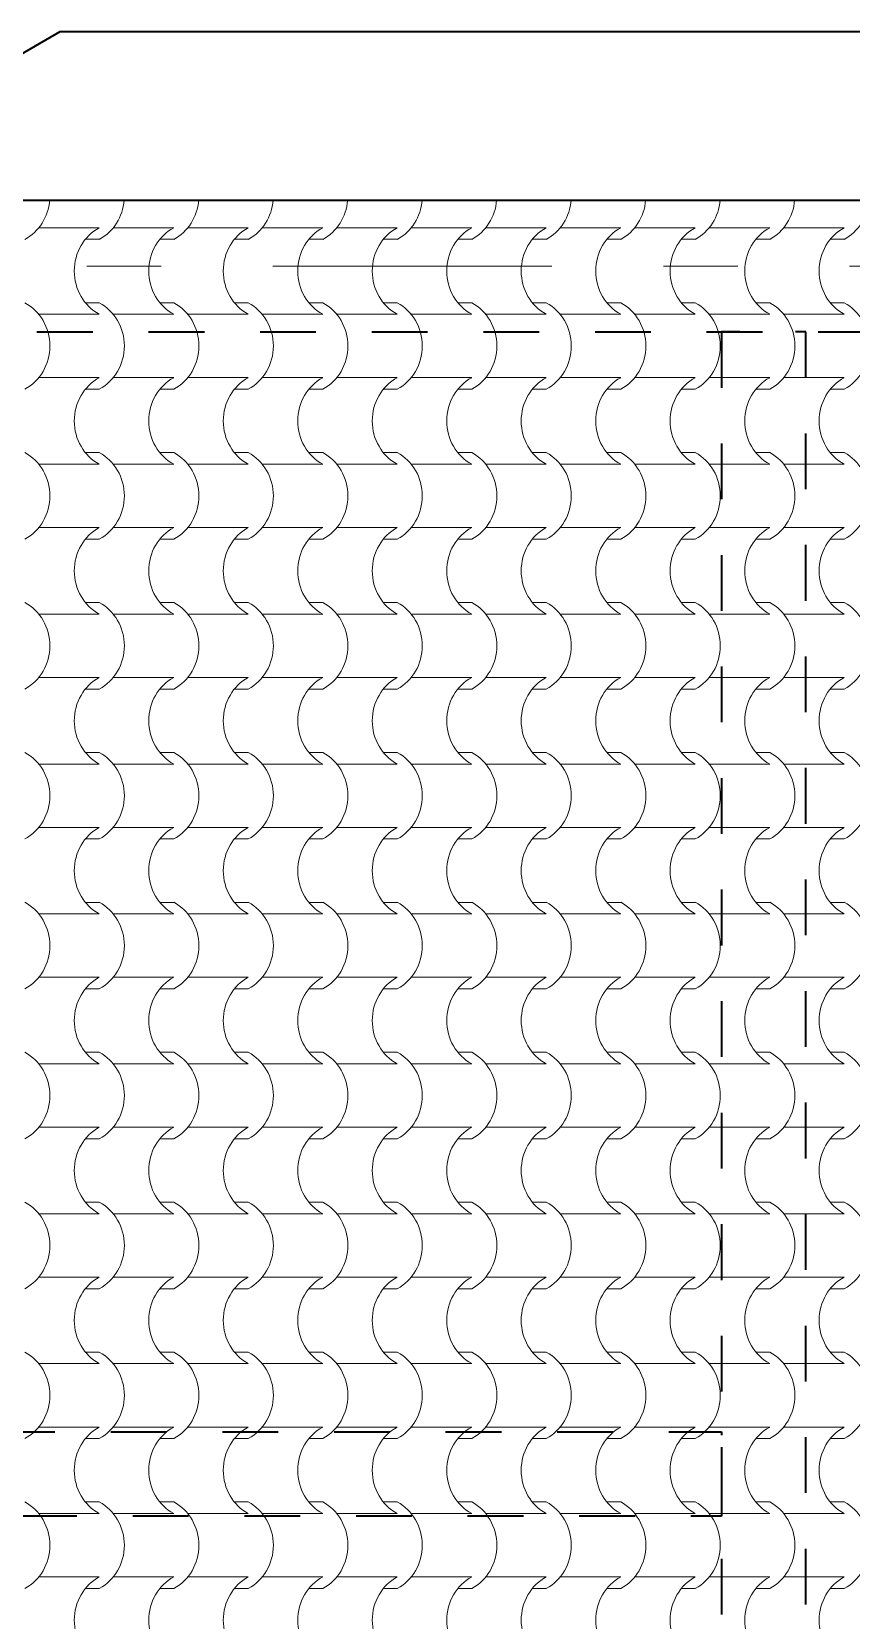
# Model space of a CAD drawing. Header units: millimetres. Extents: x -22688 to 165477, y -34508 to 218425.
# Drawn here: x 61537 to 63091, y 97226 to 100240 of the extents above; entities that cross this region are included whole.
import ezdxf

# ---------------------------------------------------------------- set-up
doc = ezdxf.new("R2010")
doc.units = ezdxf.units.MM
doc.header["$MEASUREMENT"] = 0
doc.set_wipeout_variables(frame=1)
for name, pattern in [('- Двойно прекъснати линии', [1093.611073, 529.166651, -211.666656, 141.111112, -211.666656]), ('- Прекъснати линия', [211.666667, 105.833333, -105.833333]), ('Wipeout_Contour', [1000, 0, -1000])]:
    doc.linetypes.add(name, pattern=pattern)
for name, color, linetype, lineweight in [('1', 8, 'Continuous', 13), ('102', 254, 'Continuous', 15), ('41', 7, 'Continuous', 35), ('GROMOBRAN', 5, 'Continuous', 35)]:
    doc.layers.add(name, color=color, linetype=linetype, lineweight=lineweight)
doc.layers.add('65', color=7, linetype='Continuous', lineweight=20, true_color=0x4e4e4e)

# ---------------------------------------------------------------- blocks, each defined once
blk = doc.blocks.new('*X786')
at = {"layer": '102', "color": 254, "linetype": 'Continuous', "lineweight": 15}
for p, q in [((217.908, 233.452), (219.054, 233.452)), ((219.054, 233.452), (220.2, 233.452)), ((220.734, 233.452), (221.879, 233.452)), ((221.879, 233.452), (223.025, 233.452)), ((223.559, 233.452), (224.705, 233.452)), ((224.705, 233.452), (225.851, 233.452)), ((226.384, 233.452), (227.53, 233.452)), ((227.53, 233.452), (228.676, 233.452)), ((229.21, 233.452), (230.356, 233.452)), ((230.356, 233.452), (231.501, 233.452)), ((232.035, 233.452), (233.181, 233.452)), ((233.181, 233.452), (234.327, 233.452)), ((234.86, 233.452), (236.006, 233.452)), ((236.006, 233.452), (237.152, 233.452)), ((237.686, 233.452), (238.832, 233.452)), ((238.832, 233.452), (239.978, 233.452)), ((240.511, 233.452), (241.657, 233.452)), ((241.657, 233.452), (242.803, 233.452)), ((243.337, 233.452), (244.483, 233.452)), ((244.483, 233.452), (245.628, 233.452)), ((246.162, 233.452), (247.308, 233.452)), ((247.308, 233.452), (248.454, 233.452)), ((219.673, 233.012), (220.2, 233.012)), ((222.498, 233.012), (223.025, 233.012)), ((225.324, 233.012), (225.851, 233.012)), ((228.149, 233.012), (228.676, 233.012)), ((230.975, 233.012), (231.501, 233.012)), ((233.8, 233.012), (234.327, 233.012)), ((236.625, 233.012), (237.152, 233.012)), ((239.451, 233.012), (239.978, 233.012)), ((242.276, 233.012), (242.803, 233.012)), ((245.102, 233.012), (245.628, 233.012)), ((247.927, 233.012), (248.454, 233.012)), ((219.673, 230.607), (220.2, 230.607)), ((222.498, 230.607), (223.025, 230.607)), ((225.324, 230.607), (225.851, 230.607)), ((228.149, 230.607), (228.676, 230.607)), ((230.975, 230.607), (231.501, 230.607)), ((233.8, 230.607), (234.327, 230.607)), ((236.625, 230.607), (237.152, 230.607)), ((239.451, 230.607), (239.978, 230.607)), ((242.276, 230.607), (242.803, 230.607)), ((245.102, 230.607), (245.628, 230.607)), ((247.927, 230.607), (248.454, 230.607)), ((217.908, 230.167), (219.054, 230.167)), ((219.054, 230.167), (220.2, 230.167)), ((220.734, 230.167), (221.879, 230.167)), ((221.879, 230.167), (223.025, 230.167)), ((223.559, 230.167), (224.705, 230.167)), ((224.705, 230.167), (225.851, 230.167)), ((226.384, 230.167), (227.53, 230.167)), ((227.53, 230.167), (228.676, 230.167)), ((229.21, 230.167), (230.356, 230.167)), ((230.356, 230.167), (231.501, 230.167)), ((232.035, 230.167), (233.181, 230.167)), ((233.181, 230.167), (234.327, 230.167)), ((234.86, 230.167), (236.006, 230.167)), ((236.006, 230.167), (237.152, 230.167)), ((237.686, 230.167), (238.832, 230.167)), ((238.832, 230.167), (239.978, 230.167)), ((240.511, 230.167), (241.657, 230.167)), ((241.657, 230.167), (242.803, 230.167)), ((243.337, 230.167), (244.483, 230.167)), ((244.483, 230.167), (245.628, 230.167)), ((246.162, 230.167), (247.308, 230.167)), ((247.308, 230.167), (248.454, 230.167)), ((217.908, 227.762), (219.054, 227.762)), ((219.054, 227.762), (220.2, 227.762)), ((219.673, 227.322), (220.2, 227.322)), ((220.734, 227.762), (221.879, 227.762)), ((221.879, 227.762), (223.025, 227.762)), ((222.498, 227.322), (223.025, 227.322)), ((223.559, 227.762), (224.705, 227.762)), ((224.705, 227.762), (225.851, 227.762)), ((225.324, 227.322), (225.851, 227.322)), ((226.384, 227.762), (227.53, 227.762)), ((227.53, 227.762), (228.676, 227.762)), ((228.149, 227.322), (228.676, 227.322)), ((229.21, 227.762), (230.356, 227.762)), ((230.356, 227.762), (231.501, 227.762)), ((230.975, 227.322), (231.501, 227.322)), ((232.035, 227.762), (233.181, 227.762)), ((233.181, 227.762), (234.327, 227.762)), ((233.8, 227.322), (234.327, 227.322)), ((234.86, 227.762), (236.006, 227.762)), ((236.006, 227.762), (237.152, 227.762)), ((236.625, 227.322), (237.152, 227.322)), ((237.686, 227.762), (238.832, 227.762)), ((238.832, 227.762), (239.978, 227.762)), ((239.451, 227.322), (239.978, 227.322)), ((240.511, 227.762), (241.657, 227.762)), ((241.657, 227.762), (242.803, 227.762)), ((242.276, 227.322), (242.803, 227.322)), ((243.337, 227.762), (244.483, 227.762)), ((244.483, 227.762), (245.628, 227.762)), ((245.102, 227.322), (245.628, 227.322)), ((246.162, 227.762), (247.308, 227.762)), ((247.308, 227.762), (248.454, 227.762)), ((247.927, 227.322), (248.454, 227.322)), ((219.673, 224.917), (220.2, 224.917)), ((222.498, 224.917), (223.025, 224.917)), ((225.324, 224.917), (225.851, 224.917)), ((228.149, 224.917), (228.676, 224.917)), ((230.975, 224.917), (231.501, 224.917)), ((233.8, 224.917), (234.327, 224.917)), ((236.625, 224.917), (237.152, 224.917)), ((239.451, 224.917), (239.978, 224.917)), ((242.276, 224.917), (242.803, 224.917)), ((245.102, 224.917), (245.628, 224.917)), ((247.927, 224.917), (248.454, 224.917)), ((217.908, 224.477), (219.054, 224.477)), ((219.054, 224.477), (220.2, 224.477)), ((220.734, 224.477), (221.879, 224.477)), ((221.879, 224.477), (223.025, 224.477)), ((223.559, 224.477), (224.705, 224.477)), ((224.705, 224.477), (225.851, 224.477)), ((226.384, 224.477), (227.53, 224.477)), ((227.53, 224.477), (228.676, 224.477)), ((229.21, 224.477), (230.356, 224.477)), ((230.356, 224.477), (231.501, 224.477)), ((232.035, 224.477), (233.181, 224.477)), ((233.181, 224.477), (234.327, 224.477)), ((234.86, 224.477), (236.006, 224.477)), ((236.006, 224.477), (237.152, 224.477)), ((237.686, 224.477), (238.832, 224.477)), ((238.832, 224.477), (239.978, 224.477)), ((240.511, 224.477), (241.657, 224.477)), ((241.657, 224.477), (242.803, 224.477)), ((243.337, 224.477), (244.483, 224.477)), ((244.483, 224.477), (245.628, 224.477)), ((246.162, 224.477), (247.308, 224.477)), ((247.308, 224.477), (248.454, 224.477)), ((217.908, 222.072), (219.054, 222.072)), ((219.054, 222.072), (220.2, 222.072)), ((220.734, 222.072), (221.879, 222.072)), ((221.879, 222.072), (223.025, 222.072)), ((223.559, 222.072), (224.705, 222.072)), ((224.705, 222.072), (225.851, 222.072)), ((226.384, 222.072), (227.53, 222.072)), ((227.53, 222.072), (228.676, 222.072)), ((229.21, 222.072), (230.356, 222.072)), ((230.356, 222.072), (231.501, 222.072)), ((232.035, 222.072), (233.181, 222.072)), ((233.181, 222.072), (234.327, 222.072)), ((234.86, 222.072), (236.006, 222.072)), ((236.006, 222.072), (237.152, 222.072)), ((237.686, 222.072), (238.832, 222.072)), ((238.832, 222.072), (239.978, 222.072)), ((240.511, 222.072), (241.657, 222.072)), ((241.657, 222.072), (242.803, 222.072)), ((243.337, 222.072), (244.483, 222.072)), ((244.483, 222.072), (245.628, 222.072)), ((246.162, 222.072), (247.308, 222.072)), ((247.308, 222.072), (248.454, 222.072)), ((219.673, 221.632), (220.2, 221.632)), ((222.498, 221.632), (223.025, 221.632)), ((225.324, 221.632), (225.851, 221.632)), ((228.149, 221.632), (228.676, 221.632)), ((230.975, 221.632), (231.501, 221.632)), ((233.8, 221.632), (234.327, 221.632)), ((236.625, 221.632), (237.152, 221.632)), ((239.451, 221.632), (239.978, 221.632)), ((242.276, 221.632), (242.803, 221.632)), ((245.102, 221.632), (245.628, 221.632)), ((247.927, 221.632), (248.454, 221.632)), ((219.673, 219.228), (220.2, 219.228)), ((222.498, 219.228), (223.025, 219.228)), ((225.324, 219.228), (225.851, 219.228)), ((228.149, 219.228), (228.676, 219.228)), ((230.975, 219.228), (231.501, 219.228)), ((233.8, 219.228), (234.327, 219.228)), ((236.625, 219.228), (237.152, 219.228)), ((239.451, 219.228), (239.978, 219.228)), ((242.276, 219.228), (242.803, 219.228)), ((245.102, 219.228), (245.628, 219.228)), ((247.927, 219.228), (248.454, 219.228)), ((217.908, 218.788), (219.054, 218.788)), ((219.054, 218.788), (220.2, 218.788)), ((220.734, 218.788), (221.879, 218.788)), ((221.879, 218.788), (223.025, 218.788)), ((223.559, 218.788), (224.705, 218.788)), ((224.705, 218.788), (225.851, 218.788)), ((226.384, 218.788), (227.53, 218.788)), ((227.53, 218.788), (228.676, 218.788)), ((229.21, 218.788), (230.356, 218.788)), ((230.356, 218.788), (231.501, 218.788)), ((232.035, 218.788), (233.181, 218.788)), ((233.181, 218.788), (234.327, 218.788)), ((234.86, 218.788), (236.006, 218.788)), ((236.006, 218.788), (237.152, 218.788)), ((237.686, 218.788), (238.832, 218.788)), ((238.832, 218.788), (239.978, 218.788)), ((240.511, 218.788), (241.657, 218.788)), ((241.657, 218.788), (242.803, 218.788)), ((243.337, 218.788), (244.483, 218.788)), ((244.483, 218.788), (245.628, 218.788)), ((246.162, 218.788), (247.308, 218.788)), ((247.308, 218.788), (248.454, 218.788)), ((217.908, 216.383), (219.054, 216.383)), ((219.054, 216.383), (220.2, 216.383)), ((219.673, 215.943), (220.2, 215.943)), ((220.734, 216.383), (221.879, 216.383)), ((221.879, 216.383), (223.025, 216.383)), ((222.498, 215.943), (223.025, 215.943)), ((223.559, 216.383), (224.705, 216.383)), ((224.705, 216.383), (225.851, 216.383)), ((225.324, 215.943), (225.851, 215.943)), ((226.384, 216.383), (227.53, 216.383)), ((227.53, 216.383), (228.676, 216.383)), ((228.149, 215.943), (228.676, 215.943)), ((229.21, 216.383), (230.356, 216.383)), ((230.356, 216.383), (231.501, 216.383)), ((230.975, 215.943), (231.501, 215.943)), ((232.035, 216.383), (233.181, 216.383)), ((233.181, 216.383), (234.327, 216.383)), ((233.8, 215.943), (234.327, 215.943)), ((234.86, 216.383), (236.006, 216.383)), ((236.006, 216.383), (237.152, 216.383)), ((236.625, 215.943), (237.152, 215.943)), ((237.686, 216.383), (238.832, 216.383)), ((238.832, 216.383), (239.978, 216.383)), ((239.451, 215.943), (239.978, 215.943)), ((240.511, 216.383), (241.657, 216.383)), ((241.657, 216.383), (242.803, 216.383)), ((242.276, 215.943), (242.803, 215.943)), ((243.337, 216.383), (244.483, 216.383)), ((244.483, 216.383), (245.628, 216.383)), ((245.102, 215.943), (245.628, 215.943)), ((246.162, 216.383), (247.308, 216.383)), ((247.308, 216.383), (248.454, 216.383)), ((247.927, 215.943), (248.454, 215.943)), ((219.673, 213.538), (220.2, 213.538)), ((222.498, 213.538), (223.025, 213.538)), ((225.324, 213.538), (225.851, 213.538)), ((228.149, 213.538), (228.676, 213.538)), ((230.975, 213.538), (231.501, 213.538)), ((233.8, 213.538), (234.327, 213.538)), ((236.625, 213.538), (237.152, 213.538)), ((239.451, 213.538), (239.978, 213.538)), ((242.276, 213.538), (242.803, 213.538)), ((245.102, 213.538), (245.628, 213.538)), ((247.927, 213.538), (248.454, 213.538)), ((217.908, 213.098), (219.054, 213.098)), ((219.054, 213.098), (220.2, 213.098)), ((220.734, 213.098), (221.879, 213.098)), ((221.879, 213.098), (223.025, 213.098)), ((223.559, 213.098), (224.705, 213.098)), ((224.705, 213.098), (225.851, 213.098)), ((226.384, 213.098), (227.53, 213.098)), ((227.53, 213.098), (228.676, 213.098)), ((229.21, 213.098), (230.356, 213.098)), ((230.356, 213.098), (231.501, 213.098)), ((232.035, 213.098), (233.181, 213.098)), ((233.181, 213.098), (234.327, 213.098)), ((234.86, 213.098), (236.006, 213.098)), ((236.006, 213.098), (237.152, 213.098)), ((237.686, 213.098), (238.832, 213.098)), ((238.832, 213.098), (239.978, 213.098)), ((240.511, 213.098), (241.657, 213.098)), ((241.657, 213.098), (242.803, 213.098)), ((243.337, 213.098), (244.483, 213.098)), ((244.483, 213.098), (245.628, 213.098)), ((246.162, 213.098), (247.308, 213.098)), ((247.308, 213.098), (248.454, 213.098)), ((217.908, 210.693), (219.054, 210.693)), ((219.054, 210.693), (220.2, 210.693)), ((220.734, 210.693), (221.879, 210.693)), ((221.879, 210.693), (223.025, 210.693)), ((223.559, 210.693), (224.705, 210.693)), ((224.705, 210.693), (225.851, 210.693)), ((226.384, 210.693), (227.53, 210.693)), ((227.53, 210.693), (228.676, 210.693)), ((229.21, 210.693), (230.356, 210.693)), ((230.356, 210.693), (231.501, 210.693)), ((232.035, 210.693), (233.181, 210.693)), ((233.181, 210.693), (234.327, 210.693)), ((234.86, 210.693), (236.006, 210.693)), ((236.006, 210.693), (237.152, 210.693)), ((237.686, 210.693), (238.832, 210.693)), ((238.832, 210.693), (239.978, 210.693)), ((240.511, 210.693), (241.657, 210.693)), ((241.657, 210.693), (242.803, 210.693)), ((243.337, 210.693), (244.483, 210.693)), ((244.483, 210.693), (245.628, 210.693)), ((246.162, 210.693), (247.308, 210.693)), ((247.308, 210.693), (248.454, 210.693)), ((219.673, 210.253), (220.2, 210.253)), ((222.498, 210.253), (223.025, 210.253)), ((225.324, 210.253), (225.851, 210.253)), ((228.149, 210.253), (228.676, 210.253)), ((230.975, 210.253), (231.501, 210.253)), ((233.8, 210.253), (234.327, 210.253)), ((236.625, 210.253), (237.152, 210.253)), ((239.451, 210.253), (239.978, 210.253)), ((242.276, 210.253), (242.803, 210.253)), ((245.102, 210.253), (245.628, 210.253)), ((247.927, 210.253), (248.454, 210.253)), ((217.908, 207.408), (219.054, 207.408)), ((219.054, 207.408), (220.2, 207.408)), ((219.673, 207.848), (220.2, 207.848)), ((220.734, 207.408), (221.879, 207.408)), ((221.879, 207.408), (223.025, 207.408)), ((222.498, 207.848), (223.025, 207.848)), ((223.559, 207.408), (224.705, 207.408)), ((224.705, 207.408), (225.851, 207.408)), ((225.324, 207.848), (225.851, 207.848)), ((226.384, 207.408), (227.53, 207.408)), ((227.53, 207.408), (228.676, 207.408)), ((228.149, 207.848), (228.676, 207.848)), ((229.21, 207.408), (230.356, 207.408)), ((230.356, 207.408), (231.501, 207.408)), ((230.975, 207.848), (231.501, 207.848)), ((232.035, 207.408), (233.181, 207.408)), ((233.181, 207.408), (234.327, 207.408)), ((233.8, 207.848), (234.327, 207.848)), ((234.86, 207.408), (236.006, 207.408)), ((236.006, 207.408), (237.152, 207.408)), ((236.625, 207.848), (237.152, 207.848)), ((237.686, 207.408), (238.832, 207.408)), ((238.832, 207.408), (239.978, 207.408)), ((239.451, 207.848), (239.978, 207.848)), ((240.511, 207.408), (241.657, 207.408)), ((241.657, 207.408), (242.803, 207.408)), ((242.276, 207.848), (242.803, 207.848)), ((243.337, 207.408), (244.483, 207.408)), ((244.483, 207.408), (245.628, 207.408)), ((245.102, 207.848), (245.628, 207.848)), ((246.162, 207.408), (247.308, 207.408)), ((247.308, 207.408), (248.454, 207.408)), ((247.927, 207.848), (248.454, 207.848)), ((217.908, 205.004), (219.054, 205.004)), ((219.054, 205.004), (220.2, 205.004)), ((220.734, 205.004), (221.879, 205.004)), ((221.879, 205.004), (223.025, 205.004)), ((223.559, 205.004), (224.705, 205.004)), ((224.705, 205.004), (225.851, 205.004)), ((226.384, 205.004), (227.53, 205.004)), ((227.53, 205.004), (228.676, 205.004)), ((229.21, 205.004), (230.356, 205.004)), ((230.356, 205.004), (231.501, 205.004)), ((232.035, 205.004), (233.181, 205.004)), ((233.181, 205.004), (234.327, 205.004)), ((234.86, 205.004), (236.006, 205.004)), ((236.006, 205.004), (237.152, 205.004)), ((237.686, 205.004), (238.832, 205.004)), ((238.832, 205.004), (239.978, 205.004)), ((240.511, 205.004), (241.657, 205.004)), ((241.657, 205.004), (242.803, 205.004)), ((243.337, 205.004), (244.483, 205.004)), ((244.483, 205.004), (245.628, 205.004)), ((246.162, 205.004), (247.308, 205.004)), ((247.308, 205.004), (248.454, 205.004)), ((219.673, 204.564), (220.2, 204.564)), ((222.498, 204.564), (223.025, 204.564)), ((225.324, 204.564), (225.851, 204.564)), ((228.149, 204.564), (228.676, 204.564)), ((230.975, 204.564), (231.501, 204.564)), ((233.8, 204.564), (234.327, 204.564)), ((236.625, 204.564), (237.152, 204.564)), ((239.451, 204.564), (239.978, 204.564)), ((242.276, 204.564), (242.803, 204.564)), ((245.102, 204.564), (245.628, 204.564)), ((247.927, 204.564), (248.454, 204.564)), ((219.673, 202.159), (220.2, 202.159)), ((222.498, 202.159), (223.025, 202.159)), ((225.324, 202.159), (225.851, 202.159)), ((228.149, 202.159), (228.676, 202.159)), ((230.975, 202.159), (231.501, 202.159)), ((233.8, 202.159), (234.327, 202.159)), ((236.625, 202.159), (237.152, 202.159)), ((239.451, 202.159), (239.978, 202.159)), ((242.276, 202.159), (242.803, 202.159)), ((245.102, 202.159), (245.628, 202.159)), ((247.927, 202.159), (248.454, 202.159)), ((217.908, 201.719), (219.054, 201.719)), ((219.054, 201.719), (220.2, 201.719)), ((220.734, 201.719), (221.879, 201.719)), ((221.879, 201.719), (223.025, 201.719)), ((223.559, 201.719), (224.705, 201.719)), ((224.705, 201.719), (225.851, 201.719)), ((226.384, 201.719), (227.53, 201.719)), ((227.53, 201.719), (228.676, 201.719)), ((229.21, 201.719), (230.356, 201.719)), ((230.356, 201.719), (231.501, 201.719)), ((232.035, 201.719), (233.181, 201.719)), ((233.181, 201.719), (234.327, 201.719)), ((234.86, 201.719), (236.006, 201.719)), ((236.006, 201.719), (237.152, 201.719)), ((237.686, 201.719), (238.832, 201.719)), ((238.832, 201.719), (239.978, 201.719)), ((240.511, 201.719), (241.657, 201.719)), ((241.657, 201.719), (242.803, 201.719)), ((243.337, 201.719), (244.483, 201.719)), ((244.483, 201.719), (245.628, 201.719)), ((246.162, 201.719), (247.308, 201.719)), ((247.308, 201.719), (248.454, 201.719)), ((217.908, 199.314), (219.054, 199.314)), ((219.054, 199.314), (220.2, 199.314)), ((220.734, 199.314), (221.879, 199.314)), ((221.879, 199.314), (223.025, 199.314)), ((223.559, 199.314), (224.705, 199.314)), ((224.705, 199.314), (225.851, 199.314)), ((226.384, 199.314), (227.53, 199.314)), ((227.53, 199.314), (228.676, 199.314)), ((229.21, 199.314), (230.356, 199.314)), ((230.356, 199.314), (231.501, 199.314)), ((232.035, 199.314), (233.181, 199.314)), ((233.181, 199.314), (234.327, 199.314)), ((234.86, 199.314), (236.006, 199.314)), ((236.006, 199.314), (237.152, 199.314)), ((237.686, 199.314), (238.832, 199.314)), ((238.832, 199.314), (239.978, 199.314)), ((240.511, 199.314), (241.657, 199.314)), ((241.657, 199.314), (242.803, 199.314)), ((243.337, 199.314), (244.483, 199.314)), ((244.483, 199.314), (245.628, 199.314)), ((246.162, 199.314), (247.308, 199.314)), ((247.308, 199.314), (248.454, 199.314)), ((219.673, 198.874), (220.2, 198.874)), ((222.498, 198.874), (223.025, 198.874)), ((225.324, 198.874), (225.851, 198.874)), ((228.149, 198.874), (228.676, 198.874)), ((230.975, 198.874), (231.501, 198.874)), ((233.8, 198.874), (234.327, 198.874)), ((236.625, 198.874), (237.152, 198.874)), ((239.451, 198.874), (239.978, 198.874)), ((242.276, 198.874), (242.803, 198.874)), ((245.102, 198.874), (245.628, 198.874)), ((247.927, 198.874), (248.454, 198.874)), ((217.908, 196.029), (219.054, 196.029)), ((219.054, 196.029), (220.2, 196.029)), ((219.673, 196.469), (220.2, 196.469)), ((220.734, 196.029), (221.879, 196.029)), ((221.879, 196.029), (223.025, 196.029)), ((222.498, 196.469), (223.025, 196.469)), ((223.559, 196.029), (224.705, 196.029)), ((224.705, 196.029), (225.851, 196.029)), ((225.324, 196.469), (225.851, 196.469)), ((226.384, 196.029), (227.53, 196.029)), ((227.53, 196.029), (228.676, 196.029)), ((228.149, 196.469), (228.676, 196.469)), ((229.21, 196.029), (230.356, 196.029)), ((230.356, 196.029), (231.501, 196.029)), ((230.975, 196.469), (231.501, 196.469)), ((232.035, 196.029), (233.181, 196.029)), ((233.181, 196.029), (234.327, 196.029)), ((233.8, 196.469), (234.327, 196.469)), ((234.86, 196.029), (236.006, 196.029)), ((236.006, 196.029), (237.152, 196.029)), ((236.625, 196.469), (237.152, 196.469)), ((237.686, 196.029), (238.832, 196.029)), ((238.832, 196.029), (239.978, 196.029)), ((239.451, 196.469), (239.978, 196.469)), ((240.511, 196.029), (241.657, 196.029)), ((241.657, 196.029), (242.803, 196.029)), ((242.276, 196.469), (242.803, 196.469)), ((243.337, 196.029), (244.483, 196.029)), ((244.483, 196.029), (245.628, 196.029)), ((245.102, 196.469), (245.628, 196.469)), ((246.162, 196.029), (247.308, 196.029)), ((247.308, 196.029), (248.454, 196.029)), ((247.927, 196.469), (248.454, 196.469)), ((217.908, 193.624), (219.054, 193.624)), ((219.054, 193.624), (220.2, 193.624)), ((220.734, 193.624), (221.879, 193.624)), ((221.879, 193.624), (223.025, 193.624)), ((223.559, 193.624), (224.705, 193.624)), ((224.705, 193.624), (225.851, 193.624)), ((226.384, 193.624), (227.53, 193.624)), ((227.53, 193.624), (228.676, 193.624)), ((229.21, 193.624), (230.356, 193.624)), ((230.356, 193.624), (231.501, 193.624)), ((232.035, 193.624), (233.181, 193.624)), ((233.181, 193.624), (234.327, 193.624)), ((234.86, 193.624), (236.006, 193.624)), ((236.006, 193.624), (237.152, 193.624)), ((237.686, 193.624), (238.832, 193.624)), ((238.832, 193.624), (239.978, 193.624)), ((240.511, 193.624), (241.657, 193.624)), ((241.657, 193.624), (242.803, 193.624)), ((243.337, 193.624), (244.483, 193.624)), ((244.483, 193.624), (245.628, 193.624)), ((246.162, 193.624), (247.308, 193.624)), ((247.308, 193.624), (248.454, 193.624)), ((219.673, 193.184), (220.2, 193.184)), ((222.498, 193.184), (223.025, 193.184)), ((225.324, 193.184), (225.851, 193.184)), ((228.149, 193.184), (228.676, 193.184)), ((230.975, 193.184), (231.501, 193.184)), ((233.8, 193.184), (234.327, 193.184)), ((236.625, 193.184), (237.152, 193.184)), ((239.451, 193.184), (239.978, 193.184)), ((242.276, 193.184), (242.803, 193.184)), ((245.102, 193.184), (245.628, 193.184)), ((247.927, 193.184), (248.454, 193.184)), ((219.673, 190.78), (220.2, 190.78)), ((222.498, 190.78), (223.025, 190.78)), ((225.324, 190.78), (225.851, 190.78)), ((228.149, 190.78), (228.676, 190.78)), ((230.975, 190.78), (231.501, 190.78)), ((233.8, 190.78), (234.327, 190.78)), ((236.625, 190.78), (237.152, 190.78)), ((239.451, 190.78), (239.978, 190.78)), ((242.276, 190.78), (242.803, 190.78)), ((245.102, 190.78), (245.628, 190.78)), ((247.927, 190.78), (248.454, 190.78)), ((217.908, 190.34), (219.054, 190.34)), ((219.054, 190.34), (220.2, 190.34)), ((220.734, 190.34), (221.879, 190.34)), ((221.879, 190.34), (223.025, 190.34)), ((223.559, 190.34), (224.705, 190.34)), ((224.705, 190.34), (225.851, 190.34)), ((226.384, 190.34), (227.53, 190.34)), ((227.53, 190.34), (228.676, 190.34)), ((229.21, 190.34), (230.356, 190.34)), ((230.356, 190.34), (231.501, 190.34)), ((232.035, 190.34), (233.181, 190.34)), ((233.181, 190.34), (234.327, 190.34)), ((234.86, 190.34), (236.006, 190.34)), ((236.006, 190.34), (237.152, 190.34)), ((237.686, 190.34), (238.832, 190.34)), ((238.832, 190.34), (239.978, 190.34)), ((240.511, 190.34), (241.657, 190.34)), ((241.657, 190.34), (242.803, 190.34)), ((243.337, 190.34), (244.483, 190.34)), ((244.483, 190.34), (245.628, 190.34)), ((246.162, 190.34), (247.308, 190.34)), ((247.308, 190.34), (248.454, 190.34)), ((217.908, 187.935), (219.054, 187.935)), ((219.054, 187.935), (220.2, 187.935)), ((219.673, 187.495), (220.2, 187.495)), ((220.734, 187.935), (221.879, 187.935)), ((221.879, 187.935), (223.025, 187.935)), ((222.498, 187.495), (223.025, 187.495)), ((223.559, 187.935), (224.705, 187.935)), ((224.705, 187.935), (225.851, 187.935)), ((225.324, 187.495), (225.851, 187.495)), ((226.384, 187.935), (227.53, 187.935)), ((227.53, 187.935), (228.676, 187.935)), ((228.149, 187.495), (228.676, 187.495)), ((229.21, 187.935), (230.356, 187.935)), ((230.356, 187.935), (231.501, 187.935)), ((230.975, 187.495), (231.501, 187.495)), ((232.035, 187.935), (233.181, 187.935)), ((233.181, 187.935), (234.327, 187.935)), ((233.8, 187.495), (234.327, 187.495)), ((234.86, 187.935), (236.006, 187.935)), ((236.006, 187.935), (237.152, 187.935)), ((236.625, 187.495), (237.152, 187.495)), ((237.686, 187.935), (238.832, 187.935)), ((238.832, 187.935), (239.978, 187.935)), ((239.451, 187.495), (239.978, 187.495)), ((240.511, 187.935), (241.657, 187.935)), ((241.657, 187.935), (242.803, 187.935)), ((242.276, 187.495), (242.803, 187.495)), ((243.337, 187.935), (244.483, 187.935)), ((244.483, 187.935), (245.628, 187.935)), ((245.102, 187.495), (245.628, 187.495)), ((246.162, 187.935), (247.308, 187.935)), ((247.308, 187.935), (248.454, 187.935)), ((247.927, 187.495), (248.454, 187.495)), ((219.673, 185.09), (220.2, 185.09)), ((222.498, 185.09), (223.025, 185.09)), ((225.324, 185.09), (225.851, 185.09)), ((228.149, 185.09), (228.676, 185.09)), ((230.975, 185.09), (231.501, 185.09)), ((233.8, 185.09), (234.327, 185.09)), ((236.625, 185.09), (237.152, 185.09)), ((239.451, 185.09), (239.978, 185.09)), ((242.276, 185.09), (242.803, 185.09)), ((245.102, 185.09), (245.628, 185.09)), ((247.927, 185.09), (248.454, 185.09)), ((217.908, 184.65), (219.054, 184.65)), ((219.054, 184.65), (220.2, 184.65)), ((220.734, 184.65), (221.879, 184.65)), ((221.879, 184.65), (223.025, 184.65)), ((223.559, 184.65), (224.705, 184.65)), ((224.705, 184.65), (225.851, 184.65)), ((226.384, 184.65), (227.53, 184.65)), ((227.53, 184.65), (228.676, 184.65)), ((229.21, 184.65), (230.356, 184.65)), ((230.356, 184.65), (231.501, 184.65)), ((232.035, 184.65), (233.181, 184.65)), ((233.181, 184.65), (234.327, 184.65)), ((234.86, 184.65), (236.006, 184.65)), ((236.006, 184.65), (237.152, 184.65)), ((237.686, 184.65), (238.832, 184.65)), ((238.832, 184.65), (239.978, 184.65)), ((240.511, 184.65), (241.657, 184.65)), ((241.657, 184.65), (242.803, 184.65)), ((243.337, 184.65), (244.483, 184.65)), ((244.483, 184.65), (245.628, 184.65)), ((246.162, 184.65), (247.308, 184.65)), ((247.308, 184.65), (248.454, 184.65)), ((217.908, 182.245), (219.054, 182.245)), ((219.054, 182.245), (220.2, 182.245)), ((220.734, 182.245), (221.879, 182.245)), ((221.879, 182.245), (223.025, 182.245)), ((223.559, 182.245), (224.705, 182.245)), ((224.705, 182.245), (225.851, 182.245)), ((226.384, 182.245), (227.53, 182.245)), ((227.53, 182.245), (228.676, 182.245)), ((229.21, 182.245), (230.356, 182.245)), ((230.356, 182.245), (231.501, 182.245)), ((232.035, 182.245), (233.181, 182.245)), ((233.181, 182.245), (234.327, 182.245)), ((234.86, 182.245), (236.006, 182.245)), ((236.006, 182.245), (237.152, 182.245)), ((237.686, 182.245), (238.832, 182.245)), ((238.832, 182.245), (239.978, 182.245)), ((240.511, 182.245), (241.657, 182.245)), ((241.657, 182.245), (242.803, 182.245)), ((243.337, 182.245), (244.483, 182.245)), ((244.483, 182.245), (245.628, 182.245)), ((246.162, 182.245), (247.308, 182.245)), ((247.308, 182.245), (248.454, 182.245)), ((219.673, 181.805), (220.2, 181.805)), ((222.498, 181.805), (223.025, 181.805)), ((225.324, 181.805), (225.851, 181.805)), ((228.149, 181.805), (228.676, 181.805)), ((230.975, 181.805), (231.501, 181.805)), ((233.8, 181.805), (234.327, 181.805)), ((236.625, 181.805), (237.152, 181.805)), ((239.451, 181.805), (239.978, 181.805)), ((242.276, 181.805), (242.803, 181.805)), ((245.102, 181.805), (245.628, 181.805)), ((247.927, 181.805), (248.454, 181.805))]:
    blk.add_line(p, q, dxfattribs=at)
for centre, major_axis, start_param, end_param in [((216.598, 234.654), (0, 1.839), 3.607672, 4.627319), ((219.423, 234.654), (0, 1.839), 3.607672, 4.627319), ((222.249, 234.654), (0, 1.839), 3.607672, 4.627319), ((225.074, 234.654), (0, 1.839), 3.607672, 4.627319), ((227.9, 234.654), (0, 1.839), 3.607672, 4.627319), ((230.725, 234.654), (0, 1.839), 3.607672, 4.627319), ((233.55, 234.654), (0, 1.839), 3.607672, 4.627319), ((236.376, 234.654), (0, 1.839), 3.607672, 4.627319), ((239.201, 234.654), (0, 1.839), 3.607672, 4.627319), ((242.027, 234.654), (0, 1.839), 3.607672, 4.627319), ((244.852, 234.654), (0, 1.839), 3.607672, 4.627319), ((247.677, 234.654), (0, 1.839), 3.607672, 4.627319), ((220.988, 231.804), (0, 1.849), 0.471039, 1.56782), ((223.814, 231.804), (0, 1.849), 0.471039, 1.56782), ((226.639, 231.804), (0, 1.849), 0.471039, 1.56782), ((229.465, 231.804), (0, 1.849), 0.471039, 1.56782), ((232.29, 231.804), (0, 1.849), 0.471039, 1.56782), ((235.115, 231.804), (0, 1.849), 0.471039, 1.56782), ((237.941, 231.804), (0, 1.849), 0.471039, 1.56782), ((240.766, 231.804), (0, 1.849), 0.471039, 1.56782), ((243.592, 231.804), (0, 1.849), 0.471039, 1.56782), ((246.417, 231.804), (0, 1.849), 0.471039, 1.56782), ((249.242, 231.804), (0, 1.849), 0.471039, 1.56782), ((220.988, 231.815), (0, 1.849), 1.573772, 2.670554), ((223.814, 231.815), (0, 1.849), 1.573772, 2.670554), ((226.639, 231.815), (0, 1.849), 1.573772, 2.670554), ((229.465, 231.815), (0, 1.849), 1.573772, 2.670554), ((232.29, 231.815), (0, 1.849), 1.573772, 2.670554), ((235.115, 231.815), (0, 1.849), 1.573772, 2.670554), ((237.941, 231.815), (0, 1.849), 1.573772, 2.670554), ((240.766, 231.815), (0, 1.849), 1.573772, 2.670554), ((243.592, 231.815), (0, 1.849), 1.573772, 2.670554), ((246.417, 231.815), (0, 1.849), 1.573772, 2.670554), ((249.242, 231.815), (0, 1.849), 1.573772, 2.670554), ((216.598, 228.964), (0, 1.839), 3.607672, 5.817106), ((219.423, 228.964), (0, 1.839), 3.607672, 5.817106), ((222.249, 228.964), (0, 1.839), 3.607672, 5.817106), ((225.074, 228.964), (0, 1.839), 3.607672, 5.817106), ((227.9, 228.964), (0, 1.839), 3.607672, 5.817106), ((230.725, 228.964), (0, 1.839), 3.607672, 5.817106), ((233.55, 228.964), (0, 1.839), 3.607672, 5.817106), ((236.376, 228.964), (0, 1.839), 3.607672, 5.817106), ((239.201, 228.964), (0, 1.839), 3.607672, 5.817106), ((242.027, 228.964), (0, 1.839), 3.607672, 5.817106), ((244.852, 228.964), (0, 1.839), 3.607672, 5.817106), ((247.677, 228.964), (0, 1.839), 3.607672, 5.817106), ((220.988, 226.114), (0, 1.849), 0.471039, 1.56782), ((223.814, 226.114), (0, 1.849), 0.471039, 1.56782), ((226.639, 226.114), (0, 1.849), 0.471039, 1.56782), ((229.465, 226.114), (0, 1.849), 0.471039, 1.56782), ((232.29, 226.114), (0, 1.849), 0.471039, 1.56782), ((235.115, 226.114), (0, 1.849), 0.471039, 1.56782), ((237.941, 226.114), (0, 1.849), 0.471039, 1.56782), ((240.766, 226.114), (0, 1.849), 0.471039, 1.56782), ((243.592, 226.114), (0, 1.849), 0.471039, 1.56782), ((246.417, 226.114), (0, 1.849), 0.471039, 1.56782), ((249.242, 226.114), (0, 1.849), 0.471039, 1.56782), ((220.988, 226.125), (0, 1.849), 1.573772, 2.670554), ((223.814, 226.125), (0, 1.849), 1.573772, 2.670554), ((226.639, 226.125), (0, 1.849), 1.573772, 2.670554), ((229.465, 226.125), (0, 1.849), 1.573772, 2.670554), ((232.29, 226.125), (0, 1.849), 1.573772, 2.670554), ((235.115, 226.125), (0, 1.849), 1.573772, 2.670554), ((237.941, 226.125), (0, 1.849), 1.573772, 2.670554), ((240.766, 226.125), (0, 1.849), 1.573772, 2.670554), ((243.592, 226.125), (0, 1.849), 1.573772, 2.670554), ((246.417, 226.125), (0, 1.849), 1.573772, 2.670554), ((249.242, 226.125), (0, 1.849), 1.573772, 2.670554), ((216.598, 223.275), (0, 1.839), 3.607672, 5.817106), ((219.423, 223.275), (0, 1.839), 3.607672, 5.817106), ((222.249, 223.275), (0, 1.839), 3.607672, 5.817106), ((225.074, 223.275), (0, 1.839), 3.607672, 5.817106), ((227.9, 223.275), (0, 1.839), 3.607672, 5.817106), ((230.725, 223.275), (0, 1.839), 3.607672, 5.817106), ((233.55, 223.275), (0, 1.839), 3.607672, 5.817106), ((236.376, 223.275), (0, 1.839), 3.607672, 5.817106), ((239.201, 223.275), (0, 1.839), 3.607672, 5.817106), ((242.027, 223.275), (0, 1.839), 3.607672, 5.817106), ((244.852, 223.275), (0, 1.839), 3.607672, 5.817106), ((247.677, 223.275), (0, 1.839), 3.607672, 5.817106), ((220.988, 220.425), (0, 1.849), 0.471039, 1.56782), ((223.814, 220.425), (0, 1.849), 0.471039, 1.56782), ((226.639, 220.425), (0, 1.849), 0.471039, 1.56782), ((229.465, 220.425), (0, 1.849), 0.471039, 1.56782), ((232.29, 220.425), (0, 1.849), 0.471039, 1.56782), ((235.115, 220.425), (0, 1.849), 0.471039, 1.56782), ((237.941, 220.425), (0, 1.849), 0.471039, 1.56782), ((240.766, 220.425), (0, 1.849), 0.471039, 1.56782), ((243.592, 220.425), (0, 1.849), 0.471039, 1.56782), ((246.417, 220.425), (0, 1.849), 0.471039, 1.56782), ((249.242, 220.425), (0, 1.849), 0.471039, 1.56782), ((220.988, 220.436), (0, 1.849), 1.573772, 2.670554), ((223.814, 220.436), (0, 1.849), 1.573772, 2.670554), ((226.639, 220.436), (0, 1.849), 1.573772, 2.670554), ((229.465, 220.436), (0, 1.849), 1.573772, 2.670554), ((232.29, 220.436), (0, 1.849), 1.573772, 2.670554), ((235.115, 220.436), (0, 1.849), 1.573772, 2.670554), ((237.941, 220.436), (0, 1.849), 1.573772, 2.670554), ((240.766, 220.436), (0, 1.849), 1.573772, 2.670554), ((243.592, 220.436), (0, 1.849), 1.573772, 2.670554), ((246.417, 220.436), (0, 1.849), 1.573772, 2.670554), ((249.242, 220.436), (0, 1.849), 1.573772, 2.670554), ((216.598, 217.585), (0, 1.839), 3.607672, 5.817106), ((219.423, 217.585), (0, 1.839), 3.607672, 5.817106), ((222.249, 217.585), (0, 1.839), 3.607672, 5.817106), ((225.074, 217.585), (0, 1.839), 3.607672, 5.817106), ((227.9, 217.585), (0, 1.839), 3.607672, 5.817106), ((230.725, 217.585), (0, 1.839), 3.607672, 5.817106), ((233.55, 217.585), (0, 1.839), 3.607672, 5.817106), ((236.376, 217.585), (0, 1.839), 3.607672, 5.817106), ((239.201, 217.585), (0, 1.839), 3.607672, 5.817106), ((242.027, 217.585), (0, 1.839), 3.607672, 5.817106), ((244.852, 217.585), (0, 1.839), 3.607672, 5.817106), ((247.677, 217.585), (0, 1.839), 3.607672, 5.817106), ((220.988, 214.735), (0, 1.849), 0.471039, 1.56782), ((223.814, 214.735), (0, 1.849), 0.471039, 1.56782), ((226.639, 214.735), (0, 1.849), 0.471039, 1.56782), ((229.465, 214.735), (0, 1.849), 0.471039, 1.56782), ((232.29, 214.735), (0, 1.849), 0.471039, 1.56782), ((235.115, 214.735), (0, 1.849), 0.471039, 1.56782), ((237.941, 214.735), (0, 1.849), 0.471039, 1.56782), ((240.766, 214.735), (0, 1.849), 0.471039, 1.56782), ((243.592, 214.735), (0, 1.849), 0.471039, 1.56782), ((246.417, 214.735), (0, 1.849), 0.471039, 1.56782), ((249.242, 214.735), (0, 1.849), 0.471039, 1.56782), ((220.988, 214.746), (0, 1.849), 1.573772, 2.670554), ((223.814, 214.746), (0, 1.849), 1.573772, 2.670554), ((226.639, 214.746), (0, 1.849), 1.573772, 2.670554), ((229.465, 214.746), (0, 1.849), 1.573772, 2.670554), ((232.29, 214.746), (0, 1.849), 1.573772, 2.670554), ((235.115, 214.746), (0, 1.849), 1.573772, 2.670554), ((237.941, 214.746), (0, 1.849), 1.573772, 2.670554), ((240.766, 214.746), (0, 1.849), 1.573772, 2.670554), ((243.592, 214.746), (0, 1.849), 1.573772, 2.670554), ((246.417, 214.746), (0, 1.849), 1.573772, 2.670554), ((249.242, 214.746), (0, 1.849), 1.573772, 2.670554), ((216.598, 211.896), (0, 1.839), 3.607672, 5.817106), ((219.423, 211.896), (0, 1.839), 3.607672, 5.817106), ((222.249, 211.896), (0, 1.839), 3.607672, 5.817106), ((225.074, 211.896), (0, 1.839), 3.607672, 5.817106), ((227.9, 211.896), (0, 1.839), 3.607672, 5.817106), ((230.725, 211.896), (0, 1.839), 3.607672, 5.817106), ((233.55, 211.896), (0, 1.839), 3.607672, 5.817106), ((236.376, 211.896), (0, 1.839), 3.607672, 5.817106), ((239.201, 211.896), (0, 1.839), 3.607672, 5.817106), ((242.027, 211.896), (0, 1.839), 3.607672, 5.817106), ((244.852, 211.896), (0, 1.839), 3.607672, 5.817106), ((247.677, 211.896), (0, 1.839), 3.607672, 5.817106), ((220.988, 209.045), (0, 1.849), 0.471039, 1.56782), ((223.814, 209.045), (0, 1.849), 0.471039, 1.56782), ((226.639, 209.045), (0, 1.849), 0.471039, 1.56782), ((229.465, 209.045), (0, 1.849), 0.471039, 1.56782), ((232.29, 209.045), (0, 1.849), 0.471039, 1.56782), ((235.115, 209.045), (0, 1.849), 0.471039, 1.56782), ((237.941, 209.045), (0, 1.849), 0.471039, 1.56782), ((240.766, 209.045), (0, 1.849), 0.471039, 1.56782), ((243.592, 209.045), (0, 1.849), 0.471039, 1.56782), ((246.417, 209.045), (0, 1.849), 0.471039, 1.56782), ((249.242, 209.045), (0, 1.849), 0.471039, 1.56782), ((220.988, 209.056), (0, 1.849), 1.573772, 2.670554), ((223.814, 209.056), (0, 1.849), 1.573772, 2.670554), ((226.639, 209.056), (0, 1.849), 1.573772, 2.670554), ((229.465, 209.056), (0, 1.849), 1.573772, 2.670554), ((232.29, 209.056), (0, 1.849), 1.573772, 2.670554), ((235.115, 209.056), (0, 1.849), 1.573772, 2.670554), ((237.941, 209.056), (0, 1.849), 1.573772, 2.670554), ((240.766, 209.056), (0, 1.849), 1.573772, 2.670554), ((243.592, 209.056), (0, 1.849), 1.573772, 2.670554), ((246.417, 209.056), (0, 1.849), 1.573772, 2.670554), ((249.242, 209.056), (0, 1.849), 1.573772, 2.670554), ((216.598, 206.206), (0, 1.839), 3.607672, 5.817106), ((219.423, 206.206), (0, 1.839), 3.607672, 5.817106), ((222.249, 206.206), (0, 1.839), 3.607672, 5.817106), ((225.074, 206.206), (0, 1.839), 3.607672, 5.817106), ((227.9, 206.206), (0, 1.839), 3.607672, 5.817106), ((230.725, 206.206), (0, 1.839), 3.607672, 5.817106), ((233.55, 206.206), (0, 1.839), 3.607672, 5.817106), ((236.376, 206.206), (0, 1.839), 3.607672, 5.817106), ((239.201, 206.206), (0, 1.839), 3.607672, 5.817106), ((242.027, 206.206), (0, 1.839), 3.607672, 5.817106), ((244.852, 206.206), (0, 1.839), 3.607672, 5.817106), ((247.677, 206.206), (0, 1.839), 3.607672, 5.817106), ((220.988, 203.356), (0, 1.849), 0.471039, 1.56782), ((223.814, 203.356), (0, 1.849), 0.471039, 1.56782), ((226.639, 203.356), (0, 1.849), 0.471039, 1.56782), ((229.465, 203.356), (0, 1.849), 0.471039, 1.56782), ((232.29, 203.356), (0, 1.849), 0.471039, 1.56782), ((235.115, 203.356), (0, 1.849), 0.471039, 1.56782), ((237.941, 203.356), (0, 1.849), 0.471039, 1.56782), ((240.766, 203.356), (0, 1.849), 0.471039, 1.56782), ((243.592, 203.356), (0, 1.849), 0.471039, 1.56782), ((246.417, 203.356), (0, 1.849), 0.471039, 1.56782), ((249.242, 203.356), (0, 1.849), 0.471039, 1.56782), ((220.988, 203.367), (0, 1.849), 1.573772, 2.670554), ((223.814, 203.367), (0, 1.849), 1.573772, 2.670554), ((226.639, 203.367), (0, 1.849), 1.573772, 2.670554), ((229.465, 203.367), (0, 1.849), 1.573772, 2.670554), ((232.29, 203.367), (0, 1.849), 1.573772, 2.670554), ((235.115, 203.367), (0, 1.849), 1.573772, 2.670554), ((237.941, 203.367), (0, 1.849), 1.573772, 2.670554), ((240.766, 203.367), (0, 1.849), 1.573772, 2.670554), ((243.592, 203.367), (0, 1.849), 1.573772, 2.670554), ((246.417, 203.367), (0, 1.849), 1.573772, 2.670554), ((249.242, 203.367), (0, 1.849), 1.573772, 2.670554), ((216.598, 200.516), (0, 1.839), 3.607672, 5.817106), ((219.423, 200.516), (0, 1.839), 3.607672, 5.817106), ((222.249, 200.516), (0, 1.839), 3.607672, 5.817106), ((225.074, 200.516), (0, 1.839), 3.607672, 5.817106), ((227.9, 200.516), (0, 1.839), 3.607672, 5.817106), ((230.725, 200.516), (0, 1.839), 3.607672, 5.817106), ((233.55, 200.516), (0, 1.839), 3.607672, 5.817106), ((236.376, 200.516), (0, 1.839), 3.607672, 5.817106), ((239.201, 200.516), (0, 1.839), 3.607672, 5.817106), ((242.027, 200.516), (0, 1.839), 3.607672, 5.817106), ((244.852, 200.516), (0, 1.839), 3.607672, 5.817106), ((247.677, 200.516), (0, 1.839), 3.607672, 5.817106), ((220.988, 197.666), (0, 1.849), 0.471039, 1.56782), ((223.814, 197.666), (0, 1.849), 0.471039, 1.56782), ((226.639, 197.666), (0, 1.849), 0.471039, 1.56782), ((229.465, 197.666), (0, 1.849), 0.471039, 1.56782), ((232.29, 197.666), (0, 1.849), 0.471039, 1.56782), ((235.115, 197.666), (0, 1.849), 0.471039, 1.56782), ((237.941, 197.666), (0, 1.849), 0.471039, 1.56782), ((240.766, 197.666), (0, 1.849), 0.471039, 1.56782), ((243.592, 197.666), (0, 1.849), 0.471039, 1.56782), ((246.417, 197.666), (0, 1.849), 0.471039, 1.56782), ((249.242, 197.666), (0, 1.849), 0.471039, 1.56782), ((220.988, 197.677), (0, 1.849), 1.573772, 2.670554), ((223.814, 197.677), (0, 1.849), 1.573772, 2.670554), ((226.639, 197.677), (0, 1.849), 1.573772, 2.670554), ((229.465, 197.677), (0, 1.849), 1.573772, 2.670554), ((232.29, 197.677), (0, 1.849), 1.573772, 2.670554), ((235.115, 197.677), (0, 1.849), 1.573772, 2.670554), ((237.941, 197.677), (0, 1.849), 1.573772, 2.670554), ((240.766, 197.677), (0, 1.849), 1.573772, 2.670554), ((243.592, 197.677), (0, 1.849), 1.573772, 2.670554), ((246.417, 197.677), (0, 1.849), 1.573772, 2.670554), ((249.242, 197.677), (0, 1.849), 1.573772, 2.670554), ((216.598, 194.827), (0, 1.839), 3.607672, 5.817106), ((219.423, 194.827), (0, 1.839), 3.607672, 5.817106), ((222.249, 194.827), (0, 1.839), 3.607672, 5.817106), ((225.074, 194.827), (0, 1.839), 3.607672, 5.817106), ((227.9, 194.827), (0, 1.839), 3.607672, 5.817106), ((230.725, 194.827), (0, 1.839), 3.607672, 5.817106), ((233.55, 194.827), (0, 1.839), 3.607672, 5.817106), ((236.376, 194.827), (0, 1.839), 3.607672, 5.817106), ((239.201, 194.827), (0, 1.839), 3.607672, 5.817106), ((242.027, 194.827), (0, 1.839), 3.607672, 5.817106), ((244.852, 194.827), (0, 1.839), 3.607672, 5.817106), ((247.677, 194.827), (0, 1.839), 3.607672, 5.817106), ((220.988, 191.977), (0, 1.849), 0.471039, 1.56782), ((223.814, 191.977), (0, 1.849), 0.471039, 1.56782), ((226.639, 191.977), (0, 1.849), 0.471039, 1.56782), ((229.465, 191.977), (0, 1.849), 0.471039, 1.56782), ((232.29, 191.977), (0, 1.849), 0.471039, 1.56782), ((235.115, 191.977), (0, 1.849), 0.471039, 1.56782), ((237.941, 191.977), (0, 1.849), 0.471039, 1.56782), ((240.766, 191.977), (0, 1.849), 0.471039, 1.56782), ((243.592, 191.977), (0, 1.849), 0.471039, 1.56782), ((246.417, 191.977), (0, 1.849), 0.471039, 1.56782), ((249.242, 191.977), (0, 1.849), 0.471039, 1.56782), ((220.988, 191.988), (0, 1.849), 1.573772, 2.670554), ((223.814, 191.988), (0, 1.849), 1.573772, 2.670554), ((226.639, 191.988), (0, 1.849), 1.573772, 2.670554), ((229.465, 191.988), (0, 1.849), 1.573772, 2.670554), ((232.29, 191.988), (0, 1.849), 1.573772, 2.670554), ((235.115, 191.988), (0, 1.849), 1.573772, 2.670554), ((237.941, 191.988), (0, 1.849), 1.573772, 2.670554), ((240.766, 191.988), (0, 1.849), 1.573772, 2.670554), ((243.592, 191.988), (0, 1.849), 1.573772, 2.670554), ((246.417, 191.988), (0, 1.849), 1.573772, 2.670554), ((249.242, 191.988), (0, 1.849), 1.573772, 2.670554), ((216.598, 189.137), (0, 1.839), 3.607672, 5.817106), ((219.423, 189.137), (0, 1.839), 3.607672, 5.817106), ((222.249, 189.137), (0, 1.839), 3.607672, 5.817106), ((225.074, 189.137), (0, 1.839), 3.607672, 5.817106), ((227.9, 189.137), (0, 1.839), 3.607672, 5.817106), ((230.725, 189.137), (0, 1.839), 3.607672, 5.817106), ((233.55, 189.137), (0, 1.839), 3.607672, 5.817106), ((236.376, 189.137), (0, 1.839), 3.607672, 5.817106), ((239.201, 189.137), (0, 1.839), 3.607672, 5.817106), ((242.027, 189.137), (0, 1.839), 3.607672, 5.817106), ((244.852, 189.137), (0, 1.839), 3.607672, 5.817106), ((247.677, 189.137), (0, 1.839), 3.607672, 5.817106), ((220.988, 186.287), (0, 1.849), 0.471039, 1.56782), ((223.814, 186.287), (0, 1.849), 0.471039, 1.56782), ((226.639, 186.287), (0, 1.849), 0.471039, 1.56782), ((229.465, 186.287), (0, 1.849), 0.471039, 1.56782), ((232.29, 186.287), (0, 1.849), 0.471039, 1.56782), ((235.115, 186.287), (0, 1.849), 0.471039, 1.56782), ((237.941, 186.287), (0, 1.849), 0.471039, 1.56782), ((240.766, 186.287), (0, 1.849), 0.471039, 1.56782), ((243.592, 186.287), (0, 1.849), 0.471039, 1.56782), ((246.417, 186.287), (0, 1.849), 0.471039, 1.56782), ((249.242, 186.287), (0, 1.849), 0.471039, 1.56782), ((220.988, 186.298), (0, 1.849), 1.573772, 2.670554), ((223.814, 186.298), (0, 1.849), 1.573772, 2.670554), ((226.639, 186.298), (0, 1.849), 1.573772, 2.670554), ((229.465, 186.298), (0, 1.849), 1.573772, 2.670554), ((232.29, 186.298), (0, 1.849), 1.573772, 2.670554), ((235.115, 186.298), (0, 1.849), 1.573772, 2.670554), ((237.941, 186.298), (0, 1.849), 1.573772, 2.670554), ((240.766, 186.298), (0, 1.849), 1.573772, 2.670554), ((243.592, 186.298), (0, 1.849), 1.573772, 2.670554), ((246.417, 186.298), (0, 1.849), 1.573772, 2.670554), ((249.242, 186.298), (0, 1.849), 1.573772, 2.670554), ((216.598, 183.448), (0, 1.839), 3.607672, 5.817106), ((219.423, 183.448), (0, 1.839), 3.607672, 5.817106), ((222.249, 183.448), (0, 1.839), 3.607672, 5.817106), ((225.074, 183.448), (0, 1.839), 3.607672, 5.817106), ((227.9, 183.448), (0, 1.839), 3.607672, 5.817106), ((230.725, 183.448), (0, 1.839), 3.607672, 5.817106), ((233.55, 183.448), (0, 1.839), 3.607672, 5.817106), ((236.376, 183.448), (0, 1.839), 3.607672, 5.817106), ((239.201, 183.448), (0, 1.839), 3.607672, 5.817106), ((242.027, 183.448), (0, 1.839), 3.607672, 5.817106), ((244.852, 183.448), (0, 1.839), 3.607672, 5.817106), ((247.677, 183.448), (0, 1.839), 3.607672, 5.817106), ((220.988, 180.597), (0, 1.849), 0.471039, 1.56782), ((223.814, 180.597), (0, 1.849), 0.471039, 1.56782), ((226.639, 180.597), (0, 1.849), 0.471039, 1.56782), ((229.465, 180.597), (0, 1.849), 0.471039, 1.56782), ((232.29, 180.597), (0, 1.849), 0.471039, 1.56782), ((235.115, 180.597), (0, 1.849), 0.471039, 1.56782), ((237.941, 180.597), (0, 1.849), 0.471039, 1.56782), ((240.766, 180.597), (0, 1.849), 0.471039, 1.56782), ((243.592, 180.597), (0, 1.849), 0.471039, 1.56782), ((246.417, 180.597), (0, 1.849), 0.471039, 1.56782), ((249.242, 180.597), (0, 1.849), 0.471039, 1.56782), ((220.988, 180.608), (0, 1.849), 1.573772, 2.670554), ((223.814, 180.608), (0, 1.849), 1.573772, 2.670554), ((226.639, 180.608), (0, 1.849), 1.573772, 2.670554), ((229.465, 180.608), (0, 1.849), 1.573772, 2.670554), ((232.29, 180.608), (0, 1.849), 1.573772, 2.670554), ((235.115, 180.608), (0, 1.849), 1.573772, 2.670554), ((237.941, 180.608), (0, 1.849), 1.573772, 2.670554), ((240.766, 180.608), (0, 1.849), 1.573772, 2.670554), ((243.592, 180.608), (0, 1.849), 1.573772, 2.670554), ((246.417, 180.608), (0, 1.849), 1.573772, 2.670554), ((249.242, 180.608), (0, 1.849), 1.573772, 2.670554)]:
    blk.add_ellipse(centre, major_axis=major_axis, ratio=0.939693, start_param=start_param, end_param=end_param, dxfattribs=at)

msp = doc.modelspace()

# ---------------------------------------------------------------- linework, layer by layer
at = {"layer": 'GROMOBRAN'}
msp.add_line((64394.9, 100240.5), (61590.1, 100240.5), dxfattribs=at)

# ---------------------------------------------------------------- wipeouts: each hides what was drawn before it
at = {"color": 254, "linetype": 'Wipeout_Contour', "lineweight": 0, "ltscale": 1886.276001}
msp.add_wipeout([(67823.3, 99920.9), (61073.3, 99920.9), (61073.3, 93770.9), (61823.3, 93020.9), (67823.3, 93020.9), (64373.3, 96470.9)], dxfattribs=at)

# ---------------------------------------------------------------- next in the draw order: linework, layer by layer
at = {"layer": '1', "linetype": '- Двойно прекъснати линии', "lineweight": 13}
msp.add_line((54338.6, 99795.9), (69024.1, 99795.9), dxfattribs=at)
at = {"layer": '41', "color": 7, "linetype": '- Прекъснати линия', "lineweight": 35, "flags": 128}
for points in [[(54823.3, 93020.9), (54823.3, 99920.9), (68623.3, 99920.9), (68623.3, 93020.9)], [(55073.3, 93020.9), (55073.3, 99670.9), (66823.3, 99670.9)]]:
    msp.add_lwpolyline(points, dxfattribs=at)
at = {"layer": '41', "color": 7, "linetype": 'Continuous', "lineweight": 35, "flags": 128}
msp.add_lwpolyline([(61073.3, 99920.9), (67823.3, 99920.9)], dxfattribs=at)
at = {"layer": '41', "color": 7, "linetype": '- Прекъснати линия', "lineweight": 35, "flags": 128}
for points in [[(62844.6, 99670.9), (62844.6, 96320.9), (63004.6, 96320.9), (63004.6, 99670.9)], [(55073.3, 97423.4), (55073.3, 97583.4), (62844.6, 97583.4), (62844.6, 97423.4)]]:
    msp.add_lwpolyline(points, close=True, dxfattribs=at)
at = {"layer": 'GROMOBRAN'}
msp.add_line((61590.1, 100240.5), (61057.5, 99931), dxfattribs=at)
msp.add_lwpolyline([(61073.3, 99920.9), (68623.3, 99920.9)], dxfattribs=at)

# ---------------------------------------------------------------- next in the draw order: block references
at = {"layer": '65', "color": 251, "linetype": 'Continuous', "lineweight": 20, "true_color": 0x4e4e4e, "xscale": 50.00002355911847, "yscale": 50.00002355911847, "zscale": 50.00002355911847}
msp.add_blockref('*X786', (50654.8, 88196), dxfattribs=at)

doc.saveas('drawing.dxf')
